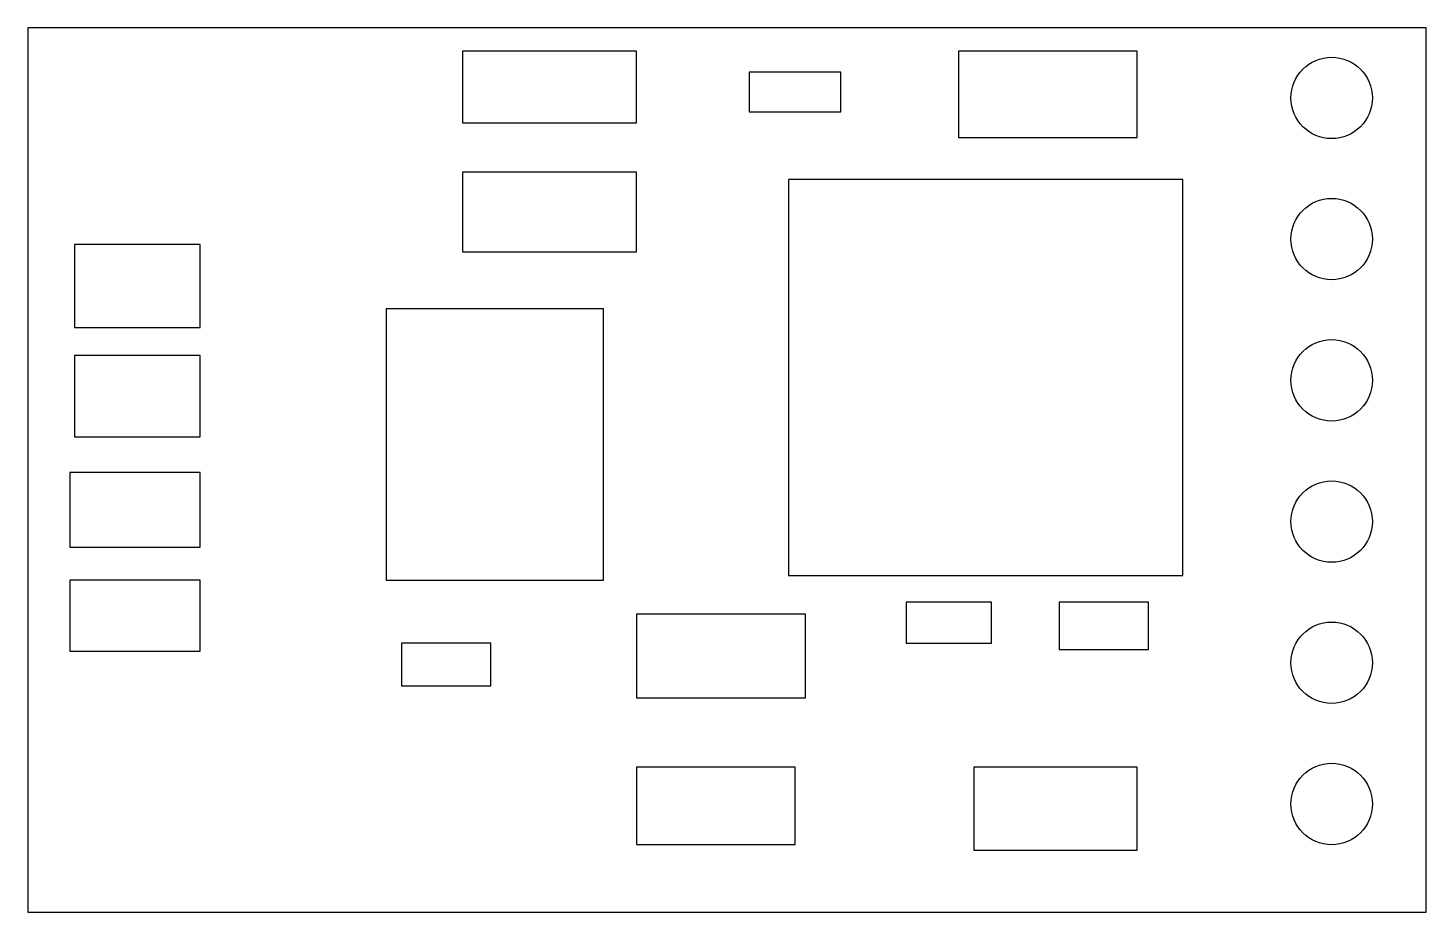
# Model space of a CAD drawing. Header units: millimetres. Extents: x 606.7 to 631.9, y 266.3 to 282.2.
import ezdxf

# ---------------------------------------------------------------- set-up
doc = ezdxf.new("R2010")
doc.units = ezdxf.units.MM

msp = doc.modelspace()

# ---------------------------------------------------------------- linework, layer by layer
at = {"color": 7, "linetype": 'Continuous', "lineweight": 25}
for p, q in [((606.726, 282.204), (606.726, 266.303)), ((631.88, 282.204), (606.726, 282.204)), ((631.88, 266.303), (631.88, 282.204)), ((614.546, 281.784), (614.546, 280.495)), ((617.674, 281.784), (614.546, 281.784)), ((617.674, 280.495), (617.674, 281.784)), ((623.466, 281.784), (623.466, 280.234)), ((626.681, 281.784), (623.466, 281.784)), ((626.681, 280.234), (626.681, 281.784)), ((619.701, 281.407), (619.701, 280.698)), ((621.352, 281.407), (619.701, 281.407)), ((621.352, 280.698), (621.352, 281.407)), ((614.546, 280.495), (617.674, 280.495)), ((619.701, 280.698), (621.352, 280.698)), ((623.466, 280.234), (626.681, 280.234)), ((614.546, 279.611), (614.546, 278.178)), ((617.674, 279.611), (614.546, 279.611)), ((617.674, 278.178), (617.674, 279.611)), ((620.411, 279.481), (620.411, 272.356)), ((627.507, 279.481), (620.411, 279.481)), ((627.507, 272.356), (627.507, 279.481)), ((609.825, 278.308), (607.566, 278.308)), ((607.566, 278.308), (607.566, 276.817)), ((609.825, 276.817), (609.825, 278.308)), ((614.546, 278.178), (617.674, 278.178)), ((613.17, 277.15), (613.17, 272.269)), ((617.08, 277.15), (613.17, 277.15)), ((617.08, 272.269), (617.08, 277.15)), ((607.566, 276.817), (609.825, 276.817)), ((609.825, 276.31), (607.566, 276.31)), ((607.566, 276.31), (607.566, 274.847)), ((609.825, 274.847), (609.825, 276.31)), ((607.566, 274.847), (609.825, 274.847)), ((609.825, 274.21), (607.479, 274.21)), ((607.479, 274.21), (607.479, 272.863)), ((609.825, 272.863), (609.825, 274.21)), ((607.479, 272.863), (609.825, 272.863)), ((609.825, 272.269), (607.479, 272.269)), ((607.479, 272.269), (607.479, 270.995)), ((609.825, 270.995), (609.825, 272.269)), ((613.17, 272.269), (617.08, 272.269)), ((620.411, 272.356), (627.507, 272.356)), ((622.525, 271.878), (622.525, 271.14)), ((624.06, 271.878), (622.525, 271.878)), ((624.06, 271.14), (624.06, 271.878)), ((625.277, 271.878), (625.277, 271.024)), ((626.884, 271.878), (625.277, 271.878)), ((626.884, 271.024), (626.884, 271.878)), ((617.674, 271.661), (617.674, 270.155)), ((620.715, 271.661), (617.674, 271.661)), ((620.715, 270.155), (620.715, 271.661)), ((607.479, 270.995), (609.825, 270.995)), ((613.445, 271.14), (613.445, 270.372)), ((615.053, 271.14), (613.445, 271.14)), ((615.053, 270.372), (615.053, 271.14)), ((622.525, 271.14), (624.06, 271.14)), ((625.277, 271.024), (626.884, 271.024)), ((613.445, 270.372), (615.053, 270.372)), ((617.674, 270.155), (620.715, 270.155)), ((617.674, 268.91), (617.674, 267.519)), ((620.527, 268.91), (617.674, 268.91)), ((620.527, 267.519), (620.527, 268.91)), ((623.742, 268.91), (623.742, 267.418)), ((626.681, 268.91), (623.742, 268.91)), ((626.681, 267.418), (626.681, 268.91)), ((617.674, 267.519), (620.527, 267.519)), ((623.742, 267.418), (626.681, 267.418)), ((606.726, 266.303), (631.88, 266.303))]:
    msp.add_line(p, q, dxfattribs=at)
for centre in [(630.182, 280.946), (630.182, 278.406), (630.182, 275.866), (630.182, 273.326), (630.182, 270.786), (630.182, 268.246)]:
    msp.add_circle(centre, 0.732, dxfattribs=at)

doc.saveas('drawing.dxf')
